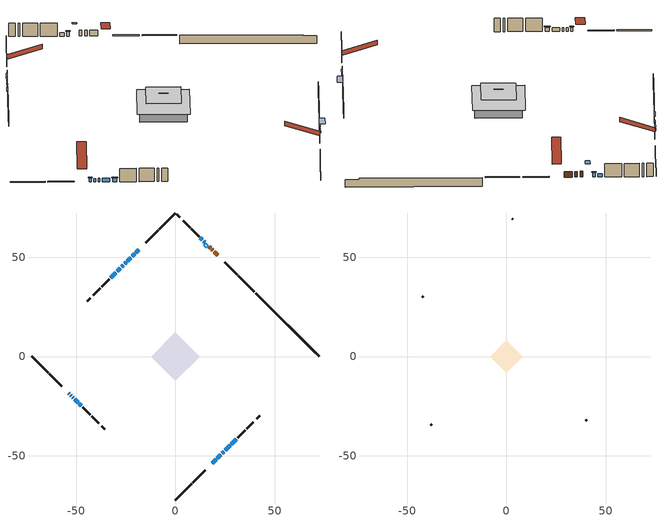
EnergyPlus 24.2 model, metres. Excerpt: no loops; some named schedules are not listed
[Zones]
conditioned space
 floor outside (Floor1 construction): -4.25,0 0,4.25 4.25,0 0,-4.25 z1.72
 floor adiabatic (AdiabaticFloorConstruction): -12.25,0 0,12.25 12.25,0 0,-12.25 z4.16
 floor foundation (Slab1 construction): -7.96,3.1 -3.1,7.96 7.96,-3.1 3.1,-7.96 z-1.5
 wall outside (RimJoist1 construction): 0,-72.27 8.11,-64.17 / -72.27,0 -64.17,-8.11 / 0,72.27 -8.11,64.17 / 39.76,32.52 31.65,40.62 z1.72:2.02
 wall outside (RimJoist2 construction): 8.76,-63.51 14.94,-57.34 / -63.51,-8.76 -57.34,-14.94 / -8.76,63.51 -14.94,57.34 / 30.99,41.28 24.82,47.45 z1.72:2.02
 wall outside (AdiabaticWallConstruction 1): 21.35,50.93 19.52,52.76 / 18.86,53.41 18.32,53.95 / 17.67,54.61 17.06,55.22 z1.72:3.75
 wall outside (AdiabaticWallConstruction): -18.41,53.86 -19.98,52.29 / 18.41,-53.86 20.48,-51.8 / 28.18,-44.09 30.58,-41.7 / -52.79,-19.48 -52.42,-19.85 / -26.31,45.96 -27.05,45.22 / 13.49,58.78 12.55,59.72 / -30.03,42.24 -32.63,39.64 / -51.77,-20.51 -51.47,-20.8 / -50.82,-21.46 -49.06,-23.21 z1.72:2.94; -53.86,-18.41 -53.45,-18.83 / -20.64,51.63 -21.88,50.39 z1.72:3.04; 21.13,-51.14 22.82,-49.45 z1.72:3.45; 23.48,-48.8 24.39,-47.88 z1.72:3.78; -22.54,49.74 -24.21,48.07 / -48.4,-23.87 -47.47,-24.8 z1.72:3.07; 25.05,-47.22 27.53,-44.75 z1.72:3.75; -24.86,47.41 -25.66,46.62 z1.72:2.86; 14.69,57.58 14.15,58.12 z1.72:3.27; -27.71,44.57 -29.38,42.9 z1.72:3.24
 wall outside (Wall1 construction): 31.23,-41.04 35.13,-37.14 / -46.81,-25.46 -42.92,-29.36 / -33.29,38.99 -37.18,35.09 / 11.89,60.38 8,64.28 z1.72:6.6
 wall outside (Wall2 construction): 35.79,-36.49 39.28,-32.99 / -42.26,-30.01 -38.76,-33.51 / -37.84,34.43 -41.34,30.94 / 7.34,64.93 3.84,68.43 z1.72:6.6
 wall outside (Wall5 construction): 40.98,-31.29 42.47,-29.8 / -37.06,-35.21 -35.58,-36.7 / -43.04,29.24 -44.52,27.75 / 2.14,70.13 0.66,71.62 z1.72:6.6
 wall foundation (FoundationWall1 construction): 40.41,31.86,-1.5 40.41,31.86,1.72 69.09,3.19,1.72 69.09,3.19,1.3 72.27,0,1.3 72.27,0,-1.5
 window (WindowConstruction): -18.41,53.86 -19.98,52.29 z1.72:2.94
 window (WindowConstruction 9): 18.41,-53.86 20.48,-51.8 z1.72:2.94
 window (WindowConstruction 10): -53.86,-18.41 -53.45,-18.83 z1.72:3.04
 window (WindowConstruction 11): 21.13,-51.14 22.82,-49.45 z1.72:3.45
 window (WindowConstruction 12): -20.64,51.63 -21.88,50.39 z1.72:3.04
 window (WindowConstruction 13): 23.48,-48.8 24.39,-47.88 z1.72:3.78
 window (WindowConstruction 14): -22.54,49.74 -24.21,48.07 z1.72:3.07
 window (WindowConstruction 15): 25.05,-47.22 27.53,-44.75 z1.72:3.75
 window (WindowConstruction 16): -24.86,47.41 -25.65,46.62 z1.72:2.86
 window (WindowConstruction 1): 28.19,-44.09 30.58,-41.7 z1.72:2.94
 window (WindowConstruction 17): -52.79,-19.48 -52.42,-19.85 z1.72:2.94
 window (WindowConstruction 18): -26.31,45.96 -27.05,45.22 z1.72:2.94
 window (WindowConstruction 2): 14.69,57.58 14.15,58.12 z1.72:3.27
 window (WindowConstruction 3): -27.71,44.57 -29.38,42.9 z1.72:3.24
 window (WindowConstruction 4): 13.49,58.78 12.55,59.72 z1.72:2.94
 window (WindowConstruction 5): -30.03,42.24 -32.63,39.64 z1.72:2.94
 window (WindowConstruction 6): -51.76,-20.51 -51.47,-20.8 z1.72:2.94
 window (WindowConstruction 7): -50.82,-21.46 -49.06,-23.21 z1.72:2.94
 window (WindowConstruction 8): -48.4,-23.87 -47.47,-24.8 z1.72:3.07
 door (Door): 21.34,50.93 19.52,52.76 z1.72:3.75
 door (Door 1): 18.86,53.42 18.32,53.95 z1.72:3.75
 door (Door 2): 17.67,54.61 17.06,55.21 z1.72:3.75
 ceiling adiabatic (AdiabaticFloorConstruction): 0,-12.25 12.25,0 0,12.25 -12.25,0 z4.16
 roof outside (AdiabaticRoofConstruction): 15.35,56.93,6.6 14.34,55.93,7.07 15.4,54.87,7.07 16.4,55.87,6.6
 skylight (SkylightConstruction): 15.35,56.93,6.6 14.34,55.93,7.07 15.4,54.87,7.07 16.4,55.87,6.6
attic - vented
 floor to conditioned space (Floor2 construction Reversed): -8.14,0 0,8.14 8.14,0 0,-8.14 z6.6
 floor to conditioned space (Floor3 construction Reversed): -2.19,0 0,2.19 2.19,0 0,-2.19 z6.6
 wall outside (Wall3 construction): 39.94,-32.33 40.33,-31.95 / -38.11,-34.17 -37.72,-34.55 / -41.99,30.28 -42.38,29.89 / 3.19,69.09 2.8,69.47 z1.72:6.6
 roof outside (Roof1 construction): 17.76,-54.52,6.6 9.55,-46.31,10.47 7.38,-48.47,10.47 15.59,-56.68,6.6; -54.52,-17.76,6.6 -46.31,-9.55,10.47 -48.47,-7.38,10.47 -56.68,-15.59,6.6; -17.76,54.52,6.6 -9.55,46.31,10.47 -7.38,48.47,10.47 -15.59,56.68,6.6; 22,50.27,6.6 13.79,42.06,10.47 15.96,39.9,10.47 24.16,48.11,6.6
shading: -53.24,-19.04 -54.07,-18.2 -54.28,-18.41 -53.45,-19.25 z3.34; 23.03,-49.24 20.92,-51.35 21.13,-51.56 23.24,-49.45 z3.75; -22.09,50.18 -20.43,51.84 -20.64,52.06 -22.3,50.39 z3.34; 24.6,-47.67 23.27,-49.01 23.48,-49.22 24.82,-47.88 z4.08; -24.42,47.86 -22.33,49.95 -22.54,50.16 -24.63,48.07 z3.37; 27.74,-44.53 24.84,-47.44 26.13,-48.73 29.03,-45.83 z4.05; -25.87,46.41 -24.65,47.62 -24.86,47.83 -26.08,46.62 z3.16; 13.94,58.33 14.9,57.37 15.11,57.58 14.15,58.55 z3.57; -29.59,42.69 -27.49,44.78 -27.71,44.99 -29.8,42.9 z3.54; -47.26,-25.01 -48.62,-23.66 -48.83,-23.87 -47.47,-25.23 z3.37
[Building]
Building 1: Terrain=Suburbs
[Site:Location]
Montreal Mirabel Intl AP_QC: Latitude {deg}=45.68; Longitude {deg}=-74.03; Time Zone {hr}=-5; Elevation {m}=82; Keep Site Location Information=Yes
[Site:GroundTemperature:Shallow]
0.642858, -1.75623, -1.94836, -0.80987, 3.76054, 8.30966, 12.2535, 14.7518, 14.9641, 12.9321, 9.08883, 4.67926
[Site:WaterMainsTemperature]
Calculation Method=Schedule; Temperature Schedule=mains temperature schedule
[Material] Roughness=Rough; Thermal Absorptance=0.9
Name | Thickness {m} | Conductivity {W/m-K} | Density {kg/m3} | Specific Heat {J/kg-K} | Solar Absorptance | Visible Absorptance
asphalt or fiberglass shingles | 0.00635 | 0.162714 | 1121.4 | 1465.45 | 0.84 | 0.84
asphalt or fiberglass shingles 1 | 0.00635 | 0.162714 | 1121.4 | 1465.45 | 0.7 | 0.7
ceiling loosefill ins | 0.169333 | 0.0480833 | 16.02 | 1046.75 | 0.7 | 0.7
ceiling stud and cavity | 0.1397 | 0.0825569 | 65.682 | 1177.47 | 0.7 | 0.7
ceiling stud and cavity 1 | 0.1397 | 0.0951285 | 65.682 | 1177.47 | 0.7 | 0.7
concrete 4.0 in. | 0.1016 | 1.803125 | 2242.8 | 837.4 | 0.7 | 0.7
concrete 8.0 in. | 0.2032 | 1.803125 | 2242.8 | 837.4 | 0.7 | 0.7
door material | 0.04445 | 0.0451087 | 512.64 | 1214.23 | 0.7 | 0.7
door material 1 | 0.04445 | 0.188738 | 512.64 | 1214.23 | 0.7 | 0.7
exterior vertical ins | 0.0433751 | 0.029427 | 32.04 | 1214.23 | 0.7 | 0.7
floor covering | 0.0127 | 0.0433444 | 54.468 | 1339.84 | 0.6 | 0.6
floor rigid ins; rim joist rigid ins; wall rigid ins | 0.051816 | 0.029427 | 32.04 | 1214.23 | 0.7 | 0.7
floor rigid ins 1; roof rigid ins; wall rigid ins 1 | 0.512978 | 0.029427 | 32.04 | 1214.23 | 0.7 | 0.7
floor stud and cavity | 0.1397 | 0.0864058 | 92.3553 | 1139.71 | 0.7 | 0.7
floor stud and cavity 1 | 0.1397 | 1.75129 | 37.0049 | 1207.88 | 0.7 | 0.7
furniture material conditioned space 1 | 0.1524 | 0.115458 | 640.8 | 1214.23 | 0.6 | 0.6
gypsum board | 0.0127 | 0.160291 | 801 | 837.4 | 0.6 | 0.6
gypsum board 1 | 0.0127 | 0.160291 | 801 | 837.4 | 0.7 | 0.7
osb sheathing 0.5 in. | 0.0127 | 0.115458 | 512.64 | 1214.23 | 0.7 | 0.7
osb sheathing 0.75 in. | 0.01905 | 0.115458 | 512.64 | 1214.23 | 0.7 | 0.7
osb sheathing 2.0 in. | 0.0508 | 0.115458 | 512.64 | 1214.23 | 0.7 | 0.7
rim joist stud and cavity | 0.0508 | 0.0379316 | 125.044 | 1163.47 | 0.6 | 0.6
rim joist stud and cavity 1 | 0.0508 | 0.0327253 | 125.044 | 1163.47 | 0.6 | 0.6
roof stud and cavity | 0.18415 | 1.78685 | 37.0049 | 1207.88 | 0.6 | 0.6
wall stud and cavity | 0.1397 | 0.146382 | 139.0536 | 1170.24 | 0.7 | 0.7
wall stud and cavity 1 | 0.1397 | 0.146112 | 139.0536 | 1170.24 | 0.7 | 0.7
wall stud and cavity 2 | 0.0889 | 6.1454 | 50.32683 | 1063.81 | 0.6 | 0.6
wall stud and cavity 3 | 0.1397 | 0.192189 | 139.0536 | 1170.24 | 0.7 | 0.7
wall stud and cavity 4 | 0.0889 | 0.380278 | 52.3479 | 1209.89 | 0.7 | 0.7
wall stud and cavity 5 | 0.0889 | 0.391764 | 83.0341 | 1211.67 | 0.7 | 0.7
wood siding | 0.0254 | 0.102417 | 544.68 | 1172.36 | 0 | 0
wood siding 1 | 0.00254 | 0.102417 | 544.68 | 1172.36 | 0 | 0
wood siding 2; wood siding 3; wood siding 4 | 0.0254 | 0.102417 | 544.68 | 1172.36 | 0.7 | 0.7
[WindowMaterial:SimpleGlazingSystem]
Name | U-Factor {W/m2-K} | Solar Heat Gain Coefficient
SkylightMaterial | 3.08634 | 0.6859
WindowMaterial | 2.787898 | 0.69
WindowMaterial 1 | 1.54498 | 0.46
WindowMaterial 10 | 2.78619 | 0.68
WindowMaterial 11 | 1.57337 | 0.45
WindowMaterial 12 | 2.78847 | 0.69
WindowMaterial 13 | 1.5518 | 0.46
WindowMaterial 14 | 2.77768 | 0.66
WindowMaterial 15 | 4.27156 | 0.65
WindowMaterial 2 | 1.64832 | 0.43
WindowMaterial 3 | 2.790737 | 0.7
WindowMaterial 4 | 1.60915 | 0.44
WindowMaterial 5 | 2.79244 | 0.7
WindowMaterial 6 | 2.75497 | 0.59
WindowMaterial 7 | 2.78903 | 0.69
WindowMaterial 8 | 1.59892 | 0.44
WindowMaterial 9 | 2.76405 | 0.62
[Construction]
AdiabaticFloorConstruction: floor stud and cavity 1, floor rigid ins 1, osb sheathing 0.75 in., floor covering
AdiabaticRoofConstruction: asphalt or fiberglass shingles 1, roof rigid ins, osb sheathing 0.75 in., roof stud and cavity
AdiabaticWallConstruction: wood siding 3, wall rigid ins 1, wall stud and cavity 4, gypsum board
AdiabaticWallConstruction 1: wood siding 4, wall rigid ins 1, wall stud and cavity 4, gypsum board
Door; Door 2: door material
Door 1: door material 1
Floor1 construction: floor stud and cavity, floor rigid ins, osb sheathing 0.75 in., floor covering
Floor2 construction Reversed: gypsum board, ceiling stud and cavity, ceiling loosefill ins
Floor3 construction Reversed: gypsum board, ceiling stud and cavity 1, ceiling loosefill ins
FoundationWall1 construction: concrete 8.0 in., gypsum board 1
furniture construction conditioned space 1: furniture material conditioned space 1
PartitionWallConstruction: gypsum board, wall stud and cavity 5, gypsum board
RimJoist1 construction: wood siding 2, rim joist rigid ins, osb sheathing 2.0 in., rim joist stud and cavity
RimJoist2 construction: wood siding 2, rim joist rigid ins, osb sheathing 2.0 in., rim joist stud and cavity 1
Roof1 construction: asphalt or fiberglass shingles
SkylightConstruction: SkylightMaterial
Slab1 construction: concrete 4.0 in.
Wall1 construction: wood siding, wall rigid ins, osb sheathing 0.5 in., wall stud and cavity, gypsum board
Wall2 construction: wood siding, wall rigid ins, osb sheathing 0.5 in., wall stud and cavity 1, gypsum board
Wall3 construction: wood siding 1, wall stud and cavity 2
Wall5 construction: wood siding, wall rigid ins, osb sheathing 0.5 in., wall stud and cavity 3, gypsum board
WindowConstruction: WindowMaterial
WindowConstruction 1; WindowConstruction 11: WindowMaterial 1
WindowConstruction 10: WindowMaterial 9
WindowConstruction 12: WindowMaterial 10
WindowConstruction 13: WindowMaterial 11
WindowConstruction 14: WindowMaterial 12
WindowConstruction 15: WindowMaterial 13
WindowConstruction 16: WindowMaterial 14
WindowConstruction 17; WindowConstruction 18: WindowMaterial 15
WindowConstruction 2: WindowMaterial 2
WindowConstruction 3: WindowMaterial 3
WindowConstruction 4: WindowMaterial 4
WindowConstruction 5: WindowMaterial 5
WindowConstruction 6: WindowMaterial 6
WindowConstruction 7: WindowMaterial 7
WindowConstruction 8; WindowConstruction 9: WindowMaterial 8
[Zone] Multiplier=1; Part of Total Floor Area=Yes
Name | Volume {m3}
attic - vented | 91.2539
conditioned space | 1019.3
[Space]
Name | Zone | Volume {m3}
attic - vented 1 | attic - vented | 91.2539
conditioned space 1 | conditioned space | 1019.3
[ZoneInfiltration:EffectiveLeakageArea]
infil attic - vented 1: Zone or Space=attic - vented 1; Schedule=Always On Discrete; Effective Air Leakage Area {cm2}=6552.02; Stack Coefficient=0.000608229; Wind Coefficient=1.6663e-05
[ZoneMixing]
whole house fan mix: Zone or Space=attic - vented; Schedule=Always On Continuous; Design Flow Rate Calculation Method=Flow/Zone; Design Flow Rate {m3/s}=0; Source Zone or Space=conditioned space
[SurfaceProperty:ExposedFoundationPerimeter]
Slab1: Exposed Perimeter Calculation Method=TotalExposedPerimeter; Total Exposed Perimeter {m}=45.056
[InternalMass] Zone or ZoneList=conditioned space; Space or SpaceList=conditioned space 1
Name | Construction | Surface Area {m2}
furniture mass conditioned space 1 | furniture construction conditioned space 1 | 177.52
partition wall mass | PartitionWallConstruction | 443.8
[Lights]
interior lighting: Zone or ZoneList or Space or SpaceList=conditioned space 1; Schedule=interior lighting schedule; Design Level Calculation Method=LightingLevel; Lighting Level {W}=343.2; Return Air Fraction=0; Fraction Radiant=0.6; Fraction Visible=0.2; Fraction Replaceable=1
[People]
occupants: Zone or ZoneList or Space or SpaceList=conditioned space 1; Number of People Schedule=occupants schedule; Number of People Calculation Method=People; Number of People=3; Fraction Radiant=0.314171; Sensible Heat Fraction=0.56303; Activity Level Schedule=occupants activity schedule; Carbon Dioxide Generation Rate {m3/s-W}=0; Enable ASHRAE 55 Comfort Warnings=No; Mean Radiant Temperature Calculation Type=EnclosureAveraged
[ElectricEquipment] Zone or ZoneList or Space or SpaceList=conditioned space 1; Design Level Calculation Method=EquipmentLevel
Name | Schedule | Design Level {W} | Fraction Latent | Fraction Radiant | Fraction Lost
clothes dryer | clothes dryer schedule | 140.772 | 0.015 | 0.081 | 0.85
clothes washer | clothes washer schedule | 32.1985 | 0.03 | 0.162 | 0.7
cooking range | cooking range schedule | 215.147 | 0.08 | 0.432 | 0.2
dishwasher | dishwasher schedule | 66.8632 | 0.3 | 0.18 | 0.4
fridge | fridge schedule | 72.9452 | 0 | 0.6 | 0
mech vent house fan | mech vent house fan schedule | 275 | 0 | 0 | 0.772727
mech vent house fan cfis | mech vent house fan cfis schedule | 0 | 0 | 0 | 0
misc plug loads | misc plug loads schedule | 494.7 | 0.045 | 0.513 | 0.1
whole house fan | Always On Discrete | 0 | 0 | 0 | 1
[OtherEquipment] Zone or ZoneList or Space or SpaceList=conditioned space 1; Design Level Calculation Method=EquipmentLevel
Name | Fuel Type | Schedule | Design Level {W} | Fraction Latent | Fraction Radiant | Fraction Lost
clothes dryer 1 | Electricity | clothes dryer schedule | 0 | 0.015 | 0.081 | 0.85
cooking range 1 | Electricity | cooking range schedule | 0 | 0.08 | 0.432 | 0.2
general water use latent | None | general water use schedule | 62.594 | 1 | 0 | 0
general water use sensible | None | general water use schedule | -61.6891 | 0 | 0.6 | 0
mech vent house fan latent load | None | Always On Discrete | 0 | 1 | 0 | 0
mech vent house fan sensible load | None | Always On Discrete | 0 | 0 | 0 | 0
water heater energy adjustment1 | Electricity | Always On Discrete | 0.01 | 0 | 0 | 1
[ZoneInfiltration:DesignFlowRate] Zone or ZoneList or Space or SpaceList=conditioned space 1; Schedule=Always On Discrete; Design Flow Rate Calculation Method=Flow/Zone; Design Flow Rate {m3/s}=0
infil flow; natural vent flow; whole house fan flow
[Foundation:Kiva]
Foundation Kiva 1: Initial Indoor Air Temperature {C}=21; Wall Height Above Grade {m}=1.71999; Wall Depth Below Slab {m}=0.2032; Custom Block Material Name 1=exterior vertical ins; Custom Block Depth 1 {m}=3.22; Custom Block X Position 1 {m}=0.2159; Custom Block Z Position 1 {m}=0
[Foundation:Kiva:Settings]
Soil Conductivity {W/m-K}=0.849921; Soil Density {kg/m3}=1842.3; Soil Specific Heat {J/kg-K}=418.7; Ground Solar Absorptivity=0.9; Ground Thermal Absorptivity=0.9; Ground Surface Roughness {m}=0.03; Far-Field Width {m}=40; Deep-Ground Boundary Condition=ZeroFlux; Deep-Ground Depth {m}=40; Minimum Cell Dimension {m}=0.2; Maximum Cell Growth Coefficient=3; Simulation Timestep=Timestep
[Exterior:Lights]
exterior lighting: Schedule=exterior lighting schedule; Design Level {W}=75.6
[Schedule:Constant]
Name | Hourly Value
Always On Continuous; mech vent house fan schedule; mech vent house fan cfis schedule; Always On Discrete | 1
occupants activity schedule | 117.228
fridge schedule | 0
[Schedule:Week:Daily]
interior lighting schedule Week Rule - Jan1-Jan27: interior lighting schedule day, interior lighting schedule day, interior lighting schedule day, interior lighting schedule day, interior lighting schedule day, interior lighting schedule day, interior lighting schedule day, interior lighting schedule default day, interior lighting schedule default day, interior lighting schedule default day, interior lighting schedule default day, interior lighting schedule default day
interior lighting schedule Week Rule - Jan28-Feb3: interior lighting schedule day, interior lighting schedule day, interior lighting schedule day, interior lighting schedule day, interior lighting schedule day 1, interior lighting schedule day 1, interior lighting schedule day 1, interior lighting schedule default day, interior lighting schedule default day, interior lighting schedule default day, interior lighting schedule default day, interior lighting schedule default day
interior lighting schedule Week Rule - Feb4-Feb24: interior lighting schedule day 1, interior lighting schedule day 1, interior lighting schedule day 1, interior lighting schedule day 1, interior lighting schedule day 1, interior lighting schedule day 1, interior lighting schedule day 1, interior lighting schedule default day, interior lighting schedule default day, interior lighting schedule default day, interior lighting schedule default day, interior lighting schedule default day
interior lighting schedule Week Rule - Feb25-Mar3: interior lighting schedule day 1, interior lighting schedule day 1, interior lighting schedule day 1, interior lighting schedule day 1, interior lighting schedule day 2, interior lighting schedule day 2, interior lighting schedule day 2, interior lighting schedule default day, interior lighting schedule default day, interior lighting schedule default day, interior lighting schedule default day, interior lighting schedule default day
interior lighting schedule Week Rule - Mar4-Mar31: interior lighting schedule day 2, interior lighting schedule day 2, interior lighting schedule day 2, interior lighting schedule day 2, interior lighting schedule day 2, interior lighting schedule day 2, interior lighting schedule day 2, interior lighting schedule default day, interior lighting schedule default day, interior lighting schedule default day, interior lighting schedule default day, interior lighting schedule default day
interior lighting schedule Week Rule - Apr1-Apr28: interior lighting schedule day 3, interior lighting schedule day 3, interior lighting schedule day 3, interior lighting schedule day 3, interior lighting schedule day 3, interior lighting schedule day 3, interior lighting schedule day 3, interior lighting schedule default day, interior lighting schedule default day, interior lighting schedule default day, interior lighting schedule default day, interior lighting schedule default day
interior lighting schedule Week Rule - Apr29-May5: interior lighting schedule day 3, interior lighting schedule day 3, interior lighting schedule day 4, interior lighting schedule day 4, interior lighting schedule day 4, interior lighting schedule day 4, interior lighting schedule day 4, interior lighting schedule default day, interior lighting schedule default day, interior lighting schedule default day, interior lighting schedule default day, interior lighting schedule default day
interior lighting schedule Week Rule - May6-May26: interior lighting schedule day 4, interior lighting schedule day 4, interior lighting schedule day 4, interior lighting schedule day 4, interior lighting schedule day 4, interior lighting schedule day 4, interior lighting schedule day 4, interior lighting schedule default day, interior lighting schedule default day, interior lighting schedule default day, interior lighting schedule default day, interior lighting schedule default day
interior lighting schedule Week Rule - May27-Jun2: interior lighting schedule day 4, interior lighting schedule day 4, interior lighting schedule day 4, interior lighting schedule day 4, interior lighting schedule day 4, interior lighting schedule day 5, interior lighting schedule day 5, interior lighting schedule default day, interior lighting schedule default day, interior lighting schedule default day, interior lighting schedule default day, interior lighting schedule default day
interior lighting schedule Week Rule - Jun3-Jun30: interior lighting schedule day 5, interior lighting schedule day 5, interior lighting schedule day 5, interior lighting schedule day 5, interior lighting schedule day 5, interior lighting schedule day 5, interior lighting schedule day 5, interior lighting schedule default day, interior lighting schedule default day, interior lighting schedule default day, interior lighting schedule default day, interior lighting schedule default day
interior lighting schedule Week Rule - Jul1-Jul28: interior lighting schedule day 6, interior lighting schedule day 6, interior lighting schedule day 6, interior lighting schedule day 6, interior lighting schedule day 6, interior lighting schedule day 6, interior lighting schedule day 6, interior lighting schedule default day, interior lighting schedule default day, interior lighting schedule default day, interior lighting schedule default day, interior lighting schedule default day
interior lighting schedule Week Rule - Jul29-Aug4: interior lighting schedule day 6, interior lighting schedule day 6, interior lighting schedule day 6, interior lighting schedule day 7, interior lighting schedule day 7, interior lighting schedule day 7, interior lighting schedule day 7, interior lighting schedule default day, interior lighting schedule default day, interior lighting schedule default day, interior lighting schedule default day, interior lighting schedule default day
interior lighting schedule Week Rule - Aug5-Aug25: interior lighting schedule day 7, interior lighting schedule day 7, interior lighting schedule day 7, interior lighting schedule day 7, interior lighting schedule day 7, interior lighting schedule day 7, interior lighting schedule day 7, interior lighting schedule default day, interior lighting schedule default day, interior lighting schedule default day, interior lighting schedule default day, interior lighting schedule default day
interior lighting schedule Week Rule - Aug26-Sep1: interior lighting schedule day 7, interior lighting schedule day 7, interior lighting schedule day 7, interior lighting schedule day 7, interior lighting schedule day 7, interior lighting schedule day 7, interior lighting schedule day 8, interior lighting schedule default day, interior lighting schedule default day, interior lighting schedule default day, interior lighting schedule default day, interior lighting schedule default day
interior lighting schedule Week Rule - Sep2-Sep29: interior lighting schedule day 8, interior lighting schedule day 8, interior lighting schedule day 8, interior lighting schedule day 8, interior lighting schedule day 8, interior lighting schedule day 8, interior lighting schedule day 8, interior lighting schedule default day, interior lighting schedule default day, interior lighting schedule default day, interior lighting schedule default day, interior lighting schedule default day
interior lighting schedule Week Rule - Sep30-Oct6: interior lighting schedule day 8, interior lighting schedule day 9, interior lighting schedule day 9, interior lighting schedule day 9, interior lighting schedule day 9, interior lighting schedule day 9, interior lighting schedule day 9, interior lighting schedule default day, interior lighting schedule default day, interior lighting schedule default day, interior lighting schedule default day, interior lighting schedule default day
interior lighting schedule Week Rule - Oct7-Oct27: interior lighting schedule day 9, interior lighting schedule day 9, interior lighting schedule day 9, interior lighting schedule day 9, interior lighting schedule day 9, interior lighting schedule day 9, interior lighting schedule day 9, interior lighting schedule default day, interior lighting schedule default day, interior lighting schedule default day, interior lighting schedule default day, interior lighting schedule default day
interior lighting schedule Week Rule - Oct28-Nov3: interior lighting schedule day 9, interior lighting schedule day 9, interior lighting schedule day 9, interior lighting schedule day 9, interior lighting schedule day 10, interior lighting schedule day 10, interior lighting schedule day 10, interior lighting schedule default day, interior lighting schedule default day, interior lighting schedule default day, interior lighting schedule default day, interior lighting schedule default day
interior lighting schedule Week Rule - Nov4-Nov24: interior lighting schedule day 10, interior lighting schedule day 10, interior lighting schedule day 10, interior lighting schedule day 10, interior lighting schedule day 10, interior lighting schedule day 10, interior lighting schedule day 10, interior lighting schedule default day, interior lighting schedule default day, interior lighting schedule default day, interior lighting schedule default day, interior lighting schedule default day
interior lighting schedule Week Rule - Nov25-Dec1: interior lighting schedule day 10, interior lighting schedule day 10, interior lighting schedule day 10, interior lighting schedule day 10, interior lighting schedule day 10, interior lighting schedule day 10, interior lighting schedule day 11, interior lighting schedule default day, interior lighting schedule default day, interior lighting schedule default day, interior lighting schedule default day, interior lighting schedule default day
interior lighting schedule Week Rule - Dec2-Dec31: interior lighting schedule day 11, interior lighting schedule day 11, interior lighting schedule day 11, interior lighting schedule day 11, interior lighting schedule day 11, interior lighting schedule day 11, interior lighting schedule day 11, interior lighting schedule default day, interior lighting schedule default day, interior lighting schedule default day, interior lighting schedule default day, interior lighting schedule default day
occupants schedule Week Rule - Jan1-Dec31: occupants schedule day, occupants schedule day, occupants schedule day, occupants schedule day, occupants schedule day, occupants schedule day, occupants schedule day, occupants schedule default day, occupants schedule default day, occupants schedule default day, occupants schedule default day, occupants schedule default day
clothes dryer schedule Week Rule - Jan1-Dec31: clothes dryer schedule day, clothes dryer schedule day, clothes dryer schedule day, clothes dryer schedule day, clothes dryer schedule day, clothes dryer schedule day, clothes dryer schedule day, clothes dryer schedule default day, clothes dryer schedule default day, clothes dryer schedule default day, clothes dryer schedule default day, clothes dryer schedule default day
clothes washer schedule Week Rule - Jan1-Dec31: clothes washer schedule day, clothes washer schedule day, clothes washer schedule day, clothes washer schedule day, clothes washer schedule day, clothes washer schedule day, clothes washer schedule day, clothes washer schedule default day, clothes washer schedule default day, clothes washer schedule default day, clothes washer schedule default day, clothes washer schedule default day
cooking range schedule Week Rule - Jan1-Dec31: cooking range schedule day, cooking range schedule day, cooking range schedule day, cooking range schedule day, cooking range schedule day, cooking range schedule day, cooking range schedule day, cooking range schedule default day, cooking range schedule default day, cooking range schedule default day, cooking range schedule default day, cooking range schedule default day
dishwasher schedule Week Rule - Jan1-Dec31: dishwasher schedule day, dishwasher schedule day, dishwasher schedule day, dishwasher schedule day, dishwasher schedule day, dishwasher schedule day, dishwasher schedule day, dishwasher schedule default day, dishwasher schedule default day, dishwasher schedule default day, dishwasher schedule default day, dishwasher schedule default day
misc plug loads schedule Week Rule - Jan1-Dec31: misc plug loads schedule day, misc plug loads schedule day, misc plug loads schedule day, misc plug loads schedule day, misc plug loads schedule day, misc plug loads schedule day, misc plug loads schedule day, misc plug loads schedule default day, misc plug loads schedule default day, misc plug loads schedule default day, misc plug loads schedule default day, misc plug loads schedule default day
general water use schedule Week Rule - Jan1-Dec31: general water use schedule day, general water use schedule day, general water use schedule day, general water use schedule day, general water use schedule day, general water use schedule day, general water use schedule day, general water use schedule default day, general water use schedule default day, general water use schedule default day, general water use schedule default day, general water use schedule default day
exterior lighting schedule Week Rule - Jan1-Jan27: exterior lighting schedule day, exterior lighting schedule day, exterior lighting schedule day, exterior lighting schedule day, exterior lighting schedule day, exterior lighting schedule day, exterior lighting schedule day, exterior lighting schedule default day, exterior lighting schedule default day, exterior lighting schedule default day, exterior lighting schedule default day, exterior lighting schedule default day
exterior lighting schedule Week Rule - Jan28-Feb3: exterior lighting schedule day, exterior lighting schedule day, exterior lighting schedule day, exterior lighting schedule day, exterior lighting schedule day 1, exterior lighting schedule day 1, exterior lighting schedule day 1, exterior lighting schedule default day, exterior lighting schedule default day, exterior lighting schedule default day, exterior lighting schedule default day, exterior lighting schedule default day
exterior lighting schedule Week Rule - Feb4-Feb24: exterior lighting schedule day 1, exterior lighting schedule day 1, exterior lighting schedule day 1, exterior lighting schedule day 1, exterior lighting schedule day 1, exterior lighting schedule day 1, exterior lighting schedule day 1, exterior lighting schedule default day, exterior lighting schedule default day, exterior lighting schedule default day, exterior lighting schedule default day, exterior lighting schedule default day
exterior lighting schedule Week Rule - Feb25-Mar3: exterior lighting schedule day 1, exterior lighting schedule day 1, exterior lighting schedule day 1, exterior lighting schedule day 1, exterior lighting schedule day 2, exterior lighting schedule day 2, exterior lighting schedule day 2, exterior lighting schedule default day, exterior lighting schedule default day, exterior lighting schedule default day, exterior lighting schedule default day, exterior lighting schedule default day
exterior lighting schedule Week Rule - Mar4-Mar31: exterior lighting schedule day 2, exterior lighting schedule day 2, exterior lighting schedule day 2, exterior lighting schedule day 2, exterior lighting schedule day 2, exterior lighting schedule day 2, exterior lighting schedule day 2, exterior lighting schedule default day, exterior lighting schedule default day, exterior lighting schedule default day, exterior lighting schedule default day, exterior lighting schedule default day
exterior lighting schedule Week Rule - Apr1-Apr28: exterior lighting schedule day 3, exterior lighting schedule day 3, exterior lighting schedule day 3, exterior lighting schedule day 3, exterior lighting schedule day 3, exterior lighting schedule day 3, exterior lighting schedule day 3, exterior lighting schedule default day, exterior lighting schedule default day, exterior lighting schedule default day, exterior lighting schedule default day, exterior lighting schedule default day
exterior lighting schedule Week Rule - Apr29-May5: exterior lighting schedule day 3, exterior lighting schedule day 3, exterior lighting schedule day 4, exterior lighting schedule day 4, exterior lighting schedule day 4, exterior lighting schedule day 4, exterior lighting schedule day 4, exterior lighting schedule default day, exterior lighting schedule default day, exterior lighting schedule default day, exterior lighting schedule default day, exterior lighting schedule default day
exterior lighting schedule Week Rule - May6-May26: exterior lighting schedule day 4, exterior lighting schedule day 4, exterior lighting schedule day 4, exterior lighting schedule day 4, exterior lighting schedule day 4, exterior lighting schedule day 4, exterior lighting schedule day 4, exterior lighting schedule default day, exterior lighting schedule default day, exterior lighting schedule default day, exterior lighting schedule default day, exterior lighting schedule default day
exterior lighting schedule Week Rule - May27-Jun2: exterior lighting schedule day 4, exterior lighting schedule day 4, exterior lighting schedule day 4, exterior lighting schedule day 4, exterior lighting schedule day 4, exterior lighting schedule day 5, exterior lighting schedule day 5, exterior lighting schedule default day, exterior lighting schedule default day, exterior lighting schedule default day, exterior lighting schedule default day, exterior lighting schedule default day
exterior lighting schedule Week Rule - Jun3-Jun30: exterior lighting schedule day 5, exterior lighting schedule day 5, exterior lighting schedule day 5, exterior lighting schedule day 5, exterior lighting schedule day 5, exterior lighting schedule day 5, exterior lighting schedule day 5, exterior lighting schedule default day, exterior lighting schedule default day, exterior lighting schedule default day, exterior lighting schedule default day, exterior lighting schedule default day
exterior lighting schedule Week Rule - Jul1-Jul28: exterior lighting schedule day 6, exterior lighting schedule day 6, exterior lighting schedule day 6, exterior lighting schedule day 6, exterior lighting schedule day 6, exterior lighting schedule day 6, exterior lighting schedule day 6, exterior lighting schedule default day, exterior lighting schedule default day, exterior lighting schedule default day, exterior lighting schedule default day, exterior lighting schedule default day
exterior lighting schedule Week Rule - Jul29-Aug4: exterior lighting schedule day 6, exterior lighting schedule day 6, exterior lighting schedule day 6, exterior lighting schedule day 7, exterior lighting schedule day 7, exterior lighting schedule day 7, exterior lighting schedule day 7, exterior lighting schedule default day, exterior lighting schedule default day, exterior lighting schedule default day, exterior lighting schedule default day, exterior lighting schedule default day
[Schedule:Year]
interior lighting schedule: interior lighting schedule Week Rule - Jan1-Jan27, 1, 1, 1, 27, interior lighting schedule Week Rule - Jan28-Feb3, 1, 28, 2, 3, interior lighting schedule Week Rule - Feb4-Feb24, 2, 4, 2, 24, interior lighting schedule Week Rule - Feb25-Mar3, 2, 25, 3, 3, interior lighting schedule Week Rule - Mar4-Mar31, 3, 4, 3, 31, interior lighting schedule Week Rule - Apr1-Apr28, 4, 1, 4, 28, interior lighting schedule Week Rule - Apr29-May5, 4, 29, 5, 5, interior lighting schedule Week Rule - May6-May26, 5, 6, 5, 26, interior lighting schedule Week Rule - May27-Jun2, 5, 27, 6, 2, interior lighting schedule Week Rule - Jun3-Jun30, 6, 3, 6, 30, interior lighting schedule Week Rule - Jul1-Jul28, 7, 1, 7, 28, interior lighting schedule Week Rule - Jul29-Aug4, 7, 29, 8, 4, interior lighting schedule Week Rule - Aug5-Aug25, 8, 5, 8, 25, interior lighting schedule Week Rule - Aug26-Sep1, 8, 26, 9, 1, interior lighting schedule Week Rule - Sep2-Sep29, 9, 2, 9, 29, interior lighting schedule Week Rule - Sep30-Oct6, 9, 30, 10, 6, interior lighting schedule Week Rule - Oct7-Oct27, 10, 7, 10, 27, interior lighting schedule Week Rule - Oct28-Nov3, 10, 28, 11, 3, interior lighting schedule Week Rule - Nov4-Nov24, 11, 4, 11, 24, interior lighting schedule Week Rule - Nov25-Dec1, 11, 25, 12, 1, interior lighting schedule Week Rule - Dec2-Dec31, 12, 2, 12, 31
occupants schedule: occupants schedule Week Rule - Jan1-Dec31, 1, 1, 12, 31
clothes dryer schedule: clothes dryer schedule Week Rule - Jan1-Dec31, 1, 1, 12, 31
clothes washer schedule: clothes washer schedule Week Rule - Jan1-Dec31, 1, 1, 12, 31
cooking range schedule: cooking range schedule Week Rule - Jan1-Dec31, 1, 1, 12, 31
dishwasher schedule: dishwasher schedule Week Rule - Jan1-Dec31, 1, 1, 12, 31
misc plug loads schedule: misc plug loads schedule Week Rule - Jan1-Dec31, 1, 1, 12, 31
general water use schedule: general water use schedule Week Rule - Jan1-Dec31, 1, 1, 12, 31
exterior lighting schedule: exterior lighting schedule Week Rule - Jan1-Jan27, 1, 1, 1, 27, exterior lighting schedule Week Rule - Jan28-Feb3, 1, 28, 2, 3, exterior lighting schedule Week Rule - Feb4-Feb24, 2, 4, 2, 24, exterior lighting schedule Week Rule - Feb25-Mar3, 2, 25, 3, 3, exterior lighting schedule Week Rule - Mar4-Mar31, 3, 4, 3, 31, exterior lighting schedule Week Rule - Apr1-Apr28, 4, 1, 4, 28, exterior lighting schedule Week Rule - Apr29-May5, 4, 29, 5, 5, exterior lighting schedule Week Rule - May6-May26, 5, 6, 5, 26, exterior lighting schedule Week Rule - May27-Jun2, 5, 27, 6, 2, exterior lighting schedule Week Rule - Jun3-Jun30, 6, 3, 6, 30, exterior lighting schedule Week Rule - Jul1-Jul28, 7, 1, 7, 28, exterior lighting schedule Week Rule - Jul29-Aug4, 7, 29, 8, 4, exterior lighting schedule Week Rule - Aug5-Aug25, 8, 5, 8, 25, exterior lighting schedule Week Rule - Aug26-Sep1, 8, 26, 9, 1, exterior lighting schedule Week Rule - Sep2-Sep29, 9, 2, 9, 29, exterior lighting schedule Week Rule - Sep30-Oct6, 9, 30, 10, 6, exterior lighting schedule Week Rule - Oct7-Oct27, 10, 7, 10, 27, exterior lighting schedule Week Rule - Oct28-Nov3, 10, 28, 11, 3, exterior lighting schedule Week Rule - Nov4-Nov24, 11, 4, 11, 24, exterior lighting schedule Week Rule - Nov25-Dec1, 11, 25, 12, 1, exterior lighting schedule Week Rule - Dec2-Dec31, 12, 2, 12, 31
[Schedule:Compact]
mains temperature schedule: Through: 01/01, For: AllDays, Until: 24:00, 5.61444, Through: 01/02, For: AllDays, Until: 24:00, 5.535, Through: 01/03, For: AllDays, Until: 24:00, 5.45667, Through: 01/04, For: AllDays, Until: 24:00, 5.37944, Through: 01/05, For: AllDays, Until: 24:00, 5.30333, Through: 01/06, For: AllDays, Until: 24:00, 5.22889, Through: 01/07, For: AllDays, Until: 24:00, 5.15611, Through: 01/08, For: AllDays, Until: 24:00, 5.08389, Through: 01/09, For: AllDays, Until: 24:00, 5.01333, Through: 01/10, For: AllDays, Until: 24:00, 4.94444, Through: 01/11, For: AllDays, Until: 24:00, 4.87667, Through: 01/12, For: AllDays, Until: 24:00, 4.81056, Through: 01/13, For: AllDays, Until: 24:00, 4.74556, Through: 01/14, For: AllDays, Until: 24:00, 4.68222, Through: 01/15, For: AllDays, Until: 24:00, 4.62056, Through: 01/16, For: AllDays, Until: 24:00, 4.56, Through: 01/17, For: AllDays, Until: 24:00, 4.50111, Through: 01/18, For: AllDays, Until: 24:00, 4.44389, Through: 01/19, For: AllDays, Until: 24:00, 4.38778, Through: 01/20, For: AllDays, Until: 24:00, 4.33389, Through: 01/21, For: AllDays, Until: 24:00, 4.28111, Through: 01/22, For: AllDays, Until: 24:00, 4.23, Through: 01/23, For: AllDays, Until: 24:00, 4.18056, Through: 01/24, For: AllDays, Until: 24:00, 4.13278, Through: 01/25, For: AllDays, Until: 24:00, 4.08667, Through: 01/26, For: AllDays, Until: 24:00, 4.04222, Through: 01/27, For: AllDays, Until: 24:00, 3.99944, Through: 01/28, For: AllDays, Until: 24:00, 3.95833, Through: 01/29, For: AllDays, Until: 24:00, 3.91889, Through: 01/30, For: AllDays, Until: 24:00, 3.88111, Through: 01/31, For: AllDays, Until: 24:00, 3.845, Through: 02/01, For: AllDays, Until: 24:00, 3.81056, Through: 02/02, For: AllDays, Until: 24:00, 3.77778, Through: 02/03, For: AllDays, Until: 24:00, 3.74722, Through: 02/04, For: AllDays, Until: 24:00, 3.71833, Through: 02/05, For: AllDays, Until: 24:00, 3.69056, Through: 02/06, For: AllDays, Until: 24:00, 3.66556, Through: 02/07, For: AllDays, Until: 24:00, 3.64167, Through: 02/08, For: AllDays, Until: 24:00, 3.61944, Through: 02/09, For: AllDays, Until: 24:00, 3.59944, Through: 02/10, For: AllDays, Until: 24:00, 3.58111, Through: 02/11, For: AllDays, Until: 24:00, 3.56444, Through: 02/12, For: AllDays, Until: 24:00, 3.55, Through: 02/13, For: AllDays, Until: 24:00, 3.53667, Through: 02/14, For: AllDays, Until: 24:00, 3.52556, Through: 02/15, For: AllDays, Until: 24:00, 3.51667, Through: 02/16, For: AllDays, Until: 24:00, 3.50889, Through: 02/17, For: AllDays, Until: 24:00, 3.50333, Through: 02/18, For: AllDays, Until: 24:00, 3.49944, Through: 02/19, For: AllDays, Until: 24:00, 3.49778, Through: 02/20, For: AllDays, Until: 24:00, 3.49778, Through: 02/21, For: AllDays, Until: 24:00, 3.49944, Through: 02/22, For: AllDays, Until: 24:00, 3.50278, Through: 02/23, For: AllDays, Until: 24:00, 3.50833, Through: 02/24, For: AllDays, Until: 24:00, 3.515, Through: 02/25, For: AllDays, Until: 24:00, 3.52444, Through: 02/26, For: AllDays, Until: 24:00, 3.535, Through: 02/27, For: AllDays, Until: 24:00, 3.54778, Through: 02/28, For: AllDays, Until: 24:00, 3.56222, Through: 03/01, For: AllDays, Until: 24:00, 3.57833, Through: 03/02, For: AllDays, Until: 24:00, 3.59667, Through: 03/03, For: AllDays, Until: 24:00, 3.61667, Through: 03/04, For: AllDays, Until: 24:00, 3.63833, Through: 03/05, For: AllDays, Until: 24:00, 3.66167, Through: 03/06, For: AllDays, Until: 24:00, 3.68667, Through: 03/07, For: AllDays, Until: 24:00, 3.71389, Through: 03/08, For: AllDays, Until: 24:00, 3.74278, Through: 03/09, For: AllDays, Until: 24:00, 3.77333, Through: 03/10, For: AllDays, Until: 24:00, 3.80556, Through: 03/11, For: AllDays, Until: 24:00, 3.83944, Through: 03/12, For: AllDays, Until: 24:00, 3.87556, Through: 03/13, For: AllDays, Until: 24:00, 3.91278, Through: 03/14, For: AllDays, Until: 24:00, 3.95222, Through: 03/15, For: AllDays, Until: 24:00, 3.99278, Through: 03/16, For: AllDays, Until: 24:00, 4.03556, Through: 03/17, For: AllDays, Until: 24:00, 4.08, Through: 03/18, For: AllDays, Until: 24:00, 4.12556, Through: 03/19, For: AllDays, Until: 24:00, 4.17333, Through: 03/20, For: AllDays, Until: 24:00, 4.22278, Through: 03/21, For: AllDays, Until: 24:00, 4.27333, Through: 03/22, For: AllDays, Until: 24:00, 4.32556, Through: 03/23, For: AllDays, Until: 24:00, 4.38, Through: 03/24, For: AllDays, Until: 24:00, 4.43556, Through: 03/25, For: AllDays, Until: 24:00, 4.49222, Through: 03/26, For: AllDays, Until: 24:00, 4.55111, Through: 03/27, For: AllDays, Until: 24:00, 4.61111, Through: 03/28, For: AllDays, Until: 24:00, 4.67278, Through: 03/29, For: AllDays, Until: 24:00, 4.73611, Through: 03/30, For: AllDays, Until: 24:00, 4.80056, Through: 03/31, For: AllDays, Until: 24:00, 4.86667, Through: 04/01, For: AllDays, Until: 24:00, 4.93444, Through: 04/02, For: AllDays, Until: 24:00, 5.00333, Through: 04/03, For: AllDays, Until: 24:00, 5.07333, Through: 04/04, For: AllDays, Until: 24:00, 5.145, Through: 04/05, For: AllDays, Until: 24:00, 5.21833, Through: 04/06, For: AllDays, Until: 24:00, 5.29222, Through: 04/07, For: AllDays, Until: 24:00, 5.36778, Through: 04/08, For: AllDays, Until: 24:00, 5.445, Through: 04/09, For: AllDays, Until: 24:00, 5.52333, Through: 04/10, For: AllDays, Until: 24:00, 5.60222, Through: 04/11, For: AllDays, Until: 24:00, 5.68278, Through: 04/12, For: AllDays, Until: 24:00, 5.765, Through: 04/13, For: AllDays, Until: 24:00, 5.84778, Through: 04/14, For: AllDays, Until: 24:00, 5.93167, Through: 04/15, For: AllDays, Until: 24:00, 6.01722, Through: 04/16, For: AllDays, Until: 24:00, 6.10333, Through: 04/17, For: AllDays, Until: 24:00, 6.19056, Through: 04/18, For: AllDays, Until: 24:00, 6.27889, Through: 04/19, For: AllDays, Until: 24:00, 6.36833, Through: 04/20, For: AllDays, Until: 24:00, 6.45833, Through: 04/21, For: AllDays, Until: 24:00, 6.55, Through: 04/22, For: AllDays, Until: 24:00, 6.64222, Through: 04/23, For: AllDays, Until: 24:00, 6.735, Through: 04/24, For: AllDays, Until: 24:00, 6.82944, Through: 04/25, For: AllDays, Until: 24:00, 6.92389, Through: 04/26, For: AllDays, Until: 24:00, 7.01944, Through: 04/27, For: AllDays, Until: 24:00, 7.11611, Through: 04/28, For: AllDays, Until: 24:00, 7.21333, Through: 04/29, For: AllDays, Until: 24:00, 7.31111, Through: 04/30, For: AllDays, Until: 24:00, 7.41, Through: 05/01, For: AllDays, Until: 24:00, 7.50944, Through: 05/02, For: AllDays, Until: 24:00, 7.60889, Through: 05/03, For: AllDays, Until: 24:00, 7.71, Through: 05/04, For: AllDays, Until: 24:00, 7.81111, Through: 05/05, For: AllDays, Until: 24:00, 7.91278, Through: 05/06, For: AllDays, Until: 24:00, 8.015, Through: 05/07, For: AllDays, Until: 24:00, 8.11778, Through: 05/08, For: AllDays, Until: 24:00, 8.22056, Through: 05/09, For: AllDays, Until: 24:00, 8.32444, Through: 05/10, For: AllDays, Until: 24:00, 8.42833, Through: 05/11, For: AllDays, Until: 24:00, 8.53278, Through: 05/12, For: AllDays, Until: 24:00, 8.63722, Through: 05/13, For: AllDays, Until: 24:00, 8.74222, Through: 05/14, For: AllDays, Until: 24:00, 8.84778, Through: 05/15, For: AllDays, Until: 24:00, 8.95333, Through: 05/16, For: AllDays, Until: 24:00, 9.05889, Through: 05/17, For: AllDays, Until: 24:00, 9.165, Through: 05/18, For: AllDays, Until: 24:00, 9.27111, Through: 05/19, For: AllDays, Until: 24:00, 9.37722, Through: 05/20, For: AllDays, Until: 24:00, 9.48389, Through: 05/21, For: AllDays, Until: 24:00, 9.59, Through: 05/22, For: AllDays, Until: 24:00, 9.69667, Through: 05/23, For: AllDays, Until: 24:00, 9.80278, Through: 05/24, For: AllDays, Until: 24:00, 9.90944, Through: 05/25, For: AllDays, Until: 24:00, 10.0156, Through: 05/26, For: AllDays, Until: 24:00, 10.1217, Through: 05/27, For: AllDays, Until: 24:00, 10.2278, Through: 05/28, For: AllDays, Until: 24:00, 10.3339, Through: 05/29, For: AllDays, Until: 24:00, 10.4394, Through: 05/30, For: AllDays, Until: 24:00, 10.545, Through: 05/31, For: AllDays, Until: 24:00, 10.65, Through: 06/01, For: AllDays, Until: 24:00, 10.755, Through: 06/02, For: AllDays, Until: 24:00, 10.86, Through: 06/03, For: AllDays, Until: 24:00, 10.9639, Through: 06/04, For: AllDays, Until: 24:00, 11.0678, Through: 06/05, For: AllDays, Until: 24:00, 11.1717, Through: 06/06, For: AllDays, Until: 24:00, 11.2744, Through: 06/07, For: AllDays, Until: 24:00, 11.3772, Through: 06/08, For: AllDays, Until: 24:00, 11.4789, Through: 06/09, For: AllDays, Until: 24:00, 11.5806, Through: 06/10, For: AllDays, Until: 24:00, 11.6817, Through: 06/11, For: AllDays, Until: 24:00, 11.7822, Through: 06/12, For: AllDays, Until: 24:00, 11.8817, Through: 06/13, For: AllDays, Until: 24:00, 11.9811, Through: 06/14, For: AllDays, Until: 24:00, 12.0794, Through: 06/15, For: AllDays, Until: 24:00, 12.1772, Through: 06/16, For: AllDays, Until: 24:00, 12.2739, Through: 06/17, For: AllDays, Until: 24:00, 12.37, Through: 06/18, For: AllDays, Until: 24:00, 12.4656, Through: 06/19, For: AllDays, Until: 24:00, 12.56, Through: 06/20, For: AllDays, Until: 24:00, 12.6539, Through: 06/21, For: AllDays, Until: 24:00, 12.7467, Through: 06/22, For: AllDays, Until: 24:00, 12.8389, Through: 06/23, For: AllDays, Until: 24:00, 12.93, Through: 06/24, For: AllDays, Until: 24:00, 13.02, Through: 06/25, For: AllDays, Until: 24:00, 13.1089, Through: 06/26, For: AllDays, Until: 24:00, 13.1972, Through: 06/27, For: AllDays, Until: 24:00, 13.2839, Through: 06/28, For: AllDays, Until: 24:00, 13.37, Through: 06/29, For: AllDays, Until: 24:00, 13.455, Through: 06/30, For: AllDays, Until: 24:00, 13.5383, Through: 07/01, For: AllDays, Until: 24:00, 13.6211, Through: 07/02, For: AllDays, Until: 24:00, 13.7028, Through: 07/03, For: AllDays, Until: 24:00, 13.7828, Through: 07/04, For: AllDays, Until: 24:00, 13.8617, Through: 07/05, For: AllDays, Until: 24:00, 13.9394, Through: 07/06, For: AllDays, Until: 24:00, 14.0161, Through: 07/07, For: AllDays, Until: 24:00, 14.0911, Through: 07/08, For: AllDays, Until: 24:00, 14.165, Through: 07/09, For: AllDays, Until: 24:00, 14.2378, Through: 07/10, For: AllDays, Until: 24:00, 14.3089, Through: 07/11, For: AllDays, Until: 24:00, 14.3789, Through: 07/12, For: AllDays, Until: 24:00, 14.4472, Through: 07/13, For: AllDays, Until: 24:00, 14.5144, Through: 07/14, For: AllDays, Until: 24:00, 14.58, Through: 07/15, For: AllDays, Until: 24:00, 14.6444, Through: 07/16, For: AllDays, Until: 24:00, 14.7072, Through: 07/17, For: AllDays, Until: 24:00, 14.7683, Through: 07/18, For: AllDays, Until: 24:00, 14.8278, Through: 07/19, For: AllDays, Until: 24:00, 14.8861, Through: 07/20, For: AllDays, Until: 24:00, 14.9428, Through: 07/21, For: AllDays, Until: 24:00, 14.9978, Through: 07/22, For: AllDays, Until: 24:00, 15.0517, Through: 07/23, For: AllDays, Until: 24:00, 15.1033, Through: 07/24, For: AllDays, Until: 24:00, 15.1539, Through: 07/25, For: AllDays, Until: 24:00, 15.2028, Through: 07/26, For: AllDays, Until: 24:00, 15.2494, Through: 07/27, For: AllDays, Until: 24:00, 15.295, Through: 07/28, For: AllDays, Until: 24:00, 15.3389, Through: 07/29, For: AllDays, Until: 24:00, 15.3811, Through: 07/30, For: AllDays, Until: 24:00, 15.4211, Through: 07/31, For: AllDays, Until: 24:00, 15.46, Through: 08/01, For: AllDays, Until: 24:00, 15.4972, Through: 08/02, For: AllDays, Until: 24:00, 15.5322, Through: 08/03, For: AllDays, Until: 24:00, 15.5656, Through: 08/04, For: AllDays, Until: 24:00, 15.5978, Through: 08/05, For: AllDays, Until: 24:00, 15.6278, Through: 08/06, For: AllDays, Until: 24:00, 15.6561, Through: 08/07, For: AllDays, Until: 24:00, 15.6822, Through: 08/08, For: AllDays, Until: 24:00, 15.7072, Through: 08/09, For: AllDays, Until: 24:00, 15.73, Through: 08/10, For: AllDays, Until: 24:00, 15.7511, Through: 08/11, For: AllDays, Until: 24:00, 15.7706, Through: 08/12, For: AllDays, Until: 24:00, 15.7883, Through: 08/13, For: AllDays, Until: 24:00, 15.8039, Through: 08/14, For: AllDays, Until: 24:00, 15.8178, Through: 08/15, For: AllDays, Until: 24:00, 15.83, Through: 08/16, For: AllDays, Until: 24:00, 15.84, Through: 08/17, For: AllDays, Until: 24:00, 15.8489, Through: 08/18, For: AllDays, Until: 24:00, 15.8556, Through: 08/19, For: AllDays, Until: 24:00, 15.86, Through: 08/20, For: AllDays, Until: 24:00, 15.8633, Through: 08/21, For: AllDays, Until: 24:00, 15.8644, Through: 08/22, For: AllDays, Until: 24:00, 15.8633, Through: 08/23, For: AllDays, Until: 24:00, 15.8611, Through: 08/24, For: AllDays, Until: 24:00, 15.8567, Through: 08/25, For: AllDays, Until: 24:00, 15.8506, Through: 08/26, For: AllDays, Until: 24:00, 15.8428, Through: 08/27, For: AllDays, Until: 24:00, 15.8328, Through: 08/28, For: AllDays, Until: 24:00, 15.8211, Through: 08/29, For: AllDays, Until: 24:00, 15.8078, Through: 08/30, For: AllDays, Until: 24:00, 15.7922, Through: 08/31, For: AllDays, Until: 24:00, 15.7756, Through: 09/01, For: AllDays, Until: 24:00, 15.7567, Through: 09/02, For: AllDays, Until: 24:00, 15.7356, Through: 09/03, For: AllDays, Until: 24:00, 15.7133, Through: 09/04, For: AllDays, Until: 24:00, 15.6889, Through: 09/05, For: AllDays, Until: 24:00, 15.6628, Through: 09/06, For: AllDays, Until: 24:00, 15.635, Through: 09/07, For: AllDays, Until: 24:00, 15.6056, Through: 09/08, For: AllDays, Until: 24:00, 15.5744, Through: 09/09, For: AllDays, Until: 24:00, 15.5411, Through: 09/10, For: AllDays, Until: 24:00, 15.5061, Through: 09/11, For: AllDays, Until: 24:00, 15.47, Through: 09/12, For: AllDays, Until: 24:00, 15.4317, Through: 09/13, For: AllDays, Until: 24:00, 15.3917, Through: 09/14, For: AllDays, Until: 24:00, 15.35, Through: 09/15, For: AllDays, Until: 24:00, 15.3067, Through: 09/16, For: AllDays, Until: 24:00, 15.2617, Through: 09/17, For: AllDays, Until: 24:00, 15.215, Through: 09/18, For: AllDays, Until: 24:00, 15.1667, Through: 09/19, For: AllDays, Until: 24:00, 15.1167, Through: 09/20, For: AllDays, Until: 24:00, 15.065, Through: 09/21, For: AllDays, Until: 24:00, 15.0122, Through: 09/22, For: AllDays, Until: 24:00, 14.9572, Through: 09/23, For: AllDays, Until: 24:00, 14.9011, Through: 09/24, For: AllDays, Until: 24:00, 14.8433, Through: 09/25, For: AllDays, Until: 24:00, 14.7839, Through: 09/26, For: AllDays, Until: 24:00, 14.7233, Through: 09/27, For: AllDays, Until: 24:00, 14.6606, Through: 09/28, For: AllDays, Until: 24:00, 14.5972, Through: 09/29, For: AllDays, Until: 24:00, 14.5317, Through: 09/30, For: AllDays, Until: 24:00, 14.465, Through: 10/01, For: AllDays, Until: 24:00, 14.3967, Through: 10/02, For: AllDays, Until: 24:00, 14.3272, Through: 10/03, For: AllDays, Until: 24:00, 14.2567, Through: 10/04, For: AllDays, Until: 24:00, 14.1844, Through: 10/05, For: AllDays, Until: 24:00, 14.1106, Through: 10/06, For: AllDays, Until: 24:00, 14.0356, Through: 10/07, For: AllDays, Until: 24:00, 13.9594, Through: 10/08, For: AllDays, Until: 24:00, 13.8822, Through: 10/09, For: AllDays, Until: 24:00, 13.8033, Through: 10/10, For: AllDays, Until: 24:00, 13.7233, Through: 10/11, For: AllDays, Until: 24:00, 13.6422, Through: 10/12, For: AllDays, Until: 24:00, 13.56, Through: 10/13, For: AllDays, Until: 24:00, 13.4767, Through: 10/14, For: AllDays, Until: 24:00, 13.3922, Through: 10/15, For: AllDays, Until: 24:00, 13.3067, Through: 10/16, For: AllDays, Until: 24:00, 13.22, Through: 10/17, For: AllDays, Until: 24:00, 13.1322, Through: 10/18, For: AllDays, Until: 24:00, 13.0433, Through: 10/19, For: AllDays, Until: 24:00, 12.9533, Through: 10/20, For: AllDays, Until: 24:00, 12.8628, Through: 10/21, For: AllDays, Until: 24:00, 12.7711, Through: 10/22, For: AllDays, Until: 24:00, 12.6783, Through: 10/23, For: AllDays, Until: 24:00, 12.585, Through: 10/24, For: AllDays, Until: 24:00, 12.4906, Through: 10/25, For: AllDays, Until: 24:00, 12.395, Through: 10/26, For: AllDays, Until: 24:00, 12.2994, Through: 10/27, For: AllDays, Until: 24:00, 12.2022, Through: 10/28, For: AllDays, Until: 24:00, 12.105, Through: 10/29, For: AllDays, Until: 24:00, 12.0067, Through: 10/30, For: AllDays, Until: 24:00, 11.9078, Through: 10/31, For: AllDays, Until: 24:00, 11.8083, Through: 11/01, For: AllDays, Until: 24:00, 11.7078, Through: 11/02, For: AllDays, Until: 24:00, 11.6072, Through: 11/03, For: AllDays, Until: 24:00, 11.5056, Through: 11/04, For: AllDays, Until: 24:00, 11.4039, Through: 11/05, For: AllDays, Until: 24:00, 11.3011, Through: 11/06, For: AllDays, Until: 24:00, 11.1983, Through: 11/07, For: AllDays, Until: 24:00, 11.095, Through: 11/08, For: AllDays, Until: 24:00, 10.9911, Through: 11/09, For: AllDays, Until: 24:00, 10.8872, Through: 11/10, For: AllDays, Until: 24:00, 10.7822, Through: 11/11, For: AllDays, Until: 24:00, 10.6778, Through: 11/12, For: AllDays, Until: 24:00, 10.5722, Through: 11/13, For: AllDays, Until: 24:00, 10.4672, Through: 11/14, For: AllDays, Until: 24:00, 10.3611, Through: 11/15, For: AllDays, Until: 24:00, 10.2556, Through: 11/16, For: AllDays, Until: 24:00, 10.1494, Through: 11/17, For: AllDays, Until: 24:00, 10.0433, Through: 11/18, For: AllDays, Until: 24:00, 9.93722, Through: 11/19, For: AllDays, Until: 24:00, 9.83056, Through: 11/20, For: AllDays, Until: 24:00, 9.72444, Through: 11/21, For: AllDays, Until: 24:00, 9.61778, Through: 11/22, For: AllDays, Until: 24:00, 9.51167, Through: 11/23, For: AllDays, Until: 24:00, 9.405, Through: 11/24, For: AllDays, Until: 24:00, 9.29889, Through: 11/25, For: AllDays, Until: 24:00, 9.19278, Through: 11/26, For: AllDays, Until: 24:00, 9.08667, Through: 11/27, For: AllDays, Until: 24:00, 8.98111, Through: 11/28, For: AllDays, Until: 24:00, 8.875, Through: 11/29, For: AllDays, Until: 24:00, 8.77, Through: 11/30, For: AllDays, Until: 24:00, 8.665, Through: 12/01, For: AllDays, Until: 24:00, 8.56, Through: 12/02, For: AllDays, Until: 24:00, 8.45556, Through: 12/03, For: AllDays, Until: 24:00, 8.35111, Through: 12/04, For: AllDays, Until: 24:00, 8.24778, Through: 12/05, For: AllDays, Until: 24:00, 8.14444, Through: 12/06, For: AllDays, Until: 24:00, 8.04167, Through: 12/07, For: AllDays, Until: 24:00, 7.93889, Through: 12/08, For: AllDays, Until: 24:00, 7.83722, Through: 12/09, For: AllDays, Until: 24:00, 7.73611, Through: 12/10, For: AllDays, Until: 24:00, 7.63556, Through: 12/11, For: AllDays, Until: 24:00, 7.535, Through: 12/12, For: AllDays, Until: 24:00, 7.43556, Through: 12/13, For: AllDays, Until: 24:00, 7.33667, Through: 12/14, For: AllDays, Until: 24:00, 7.23889, Through: 12/15, For: AllDays, Until: 24:00, 7.14167, Through: 12/16, For: AllDays, Until: 24:00, 7.045, Through: 12/17, For: AllDays, Until: 24:00, 6.94889, Through: 12/18, For: AllDays, Until: 24:00, 6.85389, Through: 12/19, For: AllDays, Until: 24:00, 6.75944, Through: 12/20, For: AllDays, Until: 24:00, 6.66611, Through: 12/21, For: AllDays, Until: 24:00, 6.57389, Through: 12/22, For: AllDays, Until: 24:00, 6.48222, Through: 12/23, For: AllDays, Until: 24:00, 6.39167, Through: 12/24, For: AllDays, Until: 24:00, 6.30222, Through: 12/25, For: AllDays, Until: 24:00, 6.21333, Through: 12/26, For: AllDays, Until: 24:00, 6.12611, Through: 12/27, For: AllDays, Until: 24:00, 6.03944, Through: 12/28, For: AllDays, Until: 24:00, 5.95389, Through: 12/29, For: AllDays, Until: 24:00, 5.86944, Through: 12/30, For: AllDays, Until: 24:00, 5.78611, Through: 12/31, For: AllDays, Until: 24:00, 5.70444
